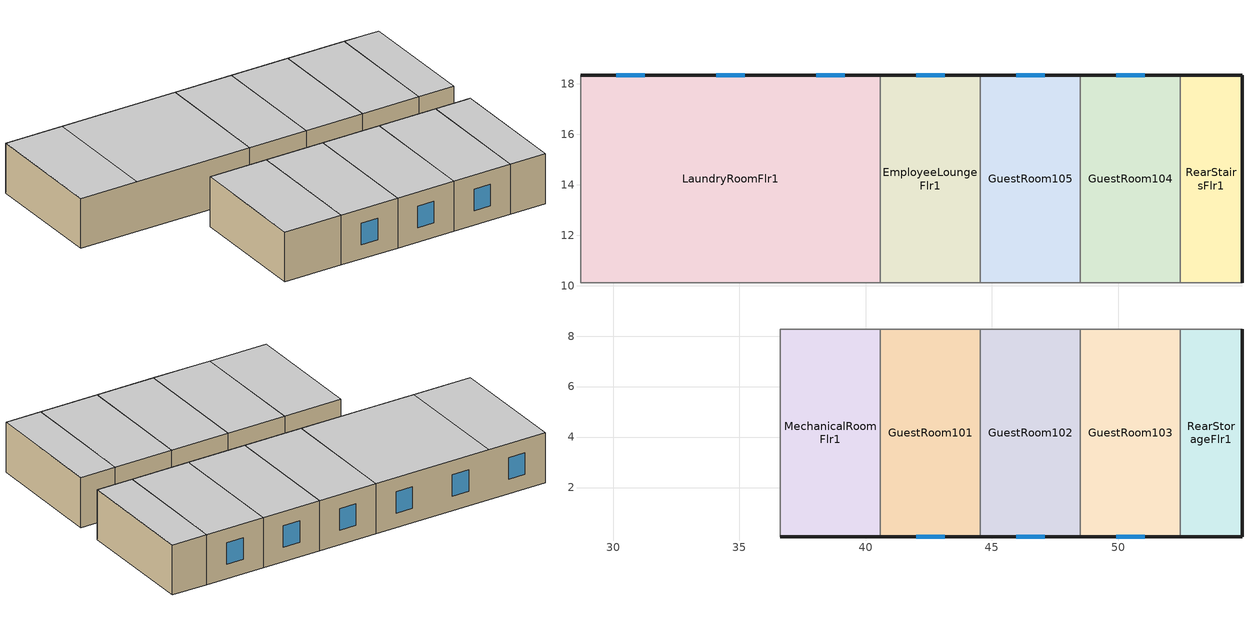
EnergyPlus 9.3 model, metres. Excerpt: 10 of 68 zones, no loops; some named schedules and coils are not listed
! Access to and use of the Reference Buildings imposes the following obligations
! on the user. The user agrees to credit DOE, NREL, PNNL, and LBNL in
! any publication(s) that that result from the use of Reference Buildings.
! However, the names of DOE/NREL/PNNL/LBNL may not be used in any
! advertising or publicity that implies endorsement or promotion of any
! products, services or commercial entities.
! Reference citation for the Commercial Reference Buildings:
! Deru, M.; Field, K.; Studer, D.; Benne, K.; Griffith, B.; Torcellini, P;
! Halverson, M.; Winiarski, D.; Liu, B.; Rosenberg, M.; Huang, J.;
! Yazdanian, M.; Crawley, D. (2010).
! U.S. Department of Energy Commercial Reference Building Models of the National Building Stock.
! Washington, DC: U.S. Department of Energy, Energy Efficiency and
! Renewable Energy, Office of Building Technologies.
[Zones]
EmployeeLoungeFlr1
 floor ground (ext-slab): 44.55,10.11 40.59,10.11 40.59,18.34 44.55,18.34 z0
 wall outside (Steel Frame Res Ext Wall): 44.55,18.34 40.59,18.34 z0:3.35
 wall to CorridorFlr1 (int-walls): 40.59,10.11 44.55,10.11 z0:3.35
 wall to GuestRoom105 (int-walls): 44.55,10.11 44.55,18.34 z0:3.35
 wall to LaundryRoomFlr1 (int-walls): 40.59,18.34 40.59,10.11 z0:3.35
 window (Window Non-res Fixed): 43.14,18.34 42,18.34 z0.95:2.4
 ceiling to GuestRoom215_218 (INT-FLOOR-UNDERSIDE): 40.59,10.11 44.55,10.11 44.55,18.34 40.59,18.34 z3.35
GuestRoom101
 floor ground (ext-slab): 44.55,0.05 40.59,0.05 40.59,8.28 44.55,8.28 z0
 wall outside (Steel Frame Res Ext Wall): 40.59,0.05 44.55,0.05 z0:3.35
 wall to CorridorFlr1 (int-walls): 44.55,8.28 40.59,8.28 z0:3.35
 wall to MechanicalRoomFlr1 (int-walls): 40.59,8.28 40.59,0.05 z0:3.35
 wall to GuestRoom102 (int-walls): 44.55,0.05 44.55,8.28 z0:3.35
 window (Window Res Fixed): 42,0.05 43.14,0.05 z0.95:2.4
 ceiling to GuestRoom209_212 (INT-FLOOR-UNDERSIDE): 40.59,0.05 44.55,0.05 44.55,8.28 40.59,8.28 z3.35
GuestRoom102
 floor ground (ext-slab): 48.51,0.05 44.55,0.05 44.55,8.28 48.51,8.28 z0
 wall outside (Steel Frame Res Ext Wall): 44.55,0.05 48.51,0.05 z0:3.35
 wall to CorridorFlr1 (int-walls): 48.51,8.28 44.55,8.28 z0:3.35
 wall to GuestRoom103 (int-walls): 48.51,0.05 48.51,8.28 z0:3.35
 window (Window Res Fixed): 45.96,0.05 47.1,0.05 z0.95:2.4
 ceiling to GuestRoom209_212 (INT-FLOOR-UNDERSIDE): 44.55,0.05 48.51,0.05 48.51,8.28 44.55,8.28 z3.35
GuestRoom103
 floor ground (ext-slab): 52.47,0.05 48.51,0.05 48.51,8.28 52.47,8.28 z0
 wall outside (Steel Frame Res Ext Wall): 48.51,0.05 52.47,0.05 z0:3.35
 wall to CorridorFlr1 (int-walls): 52.47,8.28 48.51,8.28 z0:3.35
 wall to RearStorageFlr1 (int-walls): 52.47,0.05 52.47,8.28 z0:3.35
 window (Window Res Fixed): 49.92,0.05 51.06,0.05 z0.95:2.4
 ceiling to GuestRoom213 (INT-FLOOR-UNDERSIDE): 48.51,0.05 52.47,0.05 52.47,8.28 48.51,8.28 z3.35
GuestRoom104
 floor ground (ext-slab): 52.47,10.11 48.51,10.11 48.51,18.34 52.47,18.34 z0
 wall outside (Steel Frame Res Ext Wall): 52.47,18.34 48.51,18.34 z0:3.35
 wall to RearStairsFlr1 (int-walls): 52.47,10.11 52.47,18.34 z0:3.35
 wall to CorridorFlr1 (int-walls): 48.51,10.11 52.47,10.11 z0:3.35
 wall to GuestRoom105 (int-walls): 48.51,18.34 48.51,10.11 z0:3.35
 window (Window Res Fixed): 51.06,18.34 49.92,18.34 z0.95:2.4
 ceiling to GuestRoom214 (INT-FLOOR-UNDERSIDE): 48.51,10.11 52.47,10.11 52.47,18.34 48.51,18.34 z3.35
GuestRoom105
 floor ground (ext-slab): 48.51,10.11 44.55,10.11 44.55,18.34 48.51,18.34 z0
 wall outside (Steel Frame Res Ext Wall): 48.51,18.34 44.55,18.34 z0:3.35
 wall to CorridorFlr1 (int-walls): 44.55,10.11 48.51,10.11 z0:3.35
 window (Window Res Fixed): 47.1,18.34 45.96,18.34 z0.95:2.4
 ceiling to GuestRoom215_218 (INT-FLOOR-UNDERSIDE): 44.55,10.11 48.51,10.11 48.51,18.34 44.55,18.34 z3.35
LaundryRoomFlr1
 floor ground (ext-slab): 40.59,10.11 28.7,10.11 28.7,18.34 40.59,18.34 z0
 wall outside (Steel Frame Res Ext Wall): 40.59,18.34 28.7,18.34 z0:3.35
 wall to CorridorFlr1 (int-walls): 28.7,10.11 40.59,10.11 z0:3.35
 wall to ElevatorCoreFlr1 (int-walls): 28.7,18.34 28.7,10.11 z0:3.35
 window (Window Non-res Fixed): 39.17,18.34 38.04,18.34 / 35.21,18.34 34.07,18.34 / 31.25,18.34 30.11,18.34 z0.95:2.4
 ceiling to GuestRoom215_218 (INT-FLOOR-UNDERSIDE): 32.66,10.11 40.59,10.11 40.59,18.34 32.66,18.34 z3.35
 ceiling to GuestRoom219 (INT-FLOOR-UNDERSIDE): 28.7,10.11 32.66,10.11 32.66,18.34 28.7,18.34 z3.35
MechanicalRoomFlr1
 floor ground (ext-slab): 40.59,0.05 36.62,0.05 36.62,8.28 40.59,8.28 z0
 wall outside (Steel Frame Res Ext Wall): 36.62,0.05 40.59,0.05 z0:3.35
 wall to CorridorFlr1 (int-walls): 40.59,8.28 36.62,8.28 z0:3.35
 wall to MeetingRoomFlr1 (int-walls): 36.62,8.28 36.62,0.05 z0:3.35
 ceiling to GuestRoom209_212 (INT-FLOOR-UNDERSIDE): 36.62,0.05 40.59,0.05 40.59,8.28 36.62,8.28 z3.35
RearStairsFlr1
 floor ground (ext-slab): 54.91,10.11 52.47,10.11 52.47,18.34 54.91,18.34 z0
 wall outside (Steel Frame Res Ext Wall): 54.91,10.11 54.91,18.34 52.47,18.34 z0:3.35
 wall to CorridorFlr1 (int-walls): 52.47,10.11 54.91,10.11 z0:3.35
 ceiling to RearStairsFlr2 (INT-FLOOR-UNDERSIDE): 52.47,10.11 54.91,10.11 54.91,18.34 52.47,18.34 z3.35
RearStorageFlr1
 floor ground (ext-slab): 54.91,0.05 52.47,0.05 52.47,8.28 54.91,8.28 z0
 wall outside (Steel Frame Res Ext Wall): 52.47,0.05 54.91,0.05 54.91,8.28 z0:3.35
 wall to CorridorFlr1 (int-walls): 54.91,8.28 52.47,8.28 z0:3.35
 ceiling to RearStorageFlr2 (INT-FLOOR-UNDERSIDE): 52.47,0.05 54.91,0.05 54.91,8.28 52.47,8.28 z3.35
[Building]
Ref Bldg Small Hotel Post1980_v1.3_5.0: North Axis {deg}=0; Terrain=City; Loads Convergence Tolerance Value {W}=0.04; Temperature Convergence Tolerance Value {deltaC}=0.2; Solar Distribution=FullInteriorAndExterior; Maximum Number of Warmup Days=25; Minimum Number of Warmup Days=6
[Site:Location]
USA TX-HOUSTON: Latitude {deg}=29.97; Longitude {deg}=-95.37; Time Zone {hr}=-6; Elevation {m}=33
[SizingPeriod:DesignDay] Day of Month=21; Humidity Condition Type=Wetbulb; Barometric Pressure {Pa}=100929; Rain Indicator=No; Snow Indicator=No; Daylight Saving Time Indicator=No; Solar Model Indicator=ASHRAEClearSky
Name | Month | Day Type | Maximum Dry-Bulb Temperature {C} | Daily Dry-Bulb Temperature Range {deltaC} | Wetbulb or DewPoint at Maximum Dry-Bulb {C} | Wind Speed {m/s} | Wind Direction {deg} | Sky Clearness
HOUSTON Ann Htg 99.6% Condns DB | 1 | WinterDesignDay | -2.4 | 0 | -2.4 | 2.7 | 0 | 0
HOUSTON Ann Clg .4% Condns WB=>MDB | 7 | SummerDesignDay | 32 | 10.6 | 26.7 | 3.7 | 170 | 1
[Site:WaterMainsTemperature]
Calculation Method=CORRELATION; Annual Average Outdoor Air Temperature {C}=19.99; Maximum Difference In Monthly Average Outdoor Air Temperatures {deltaC}=17.1
[Site:GroundTemperature:BuildingSurface]
20.541, 20.346, 20.801, 22.127, 22.752, 22.868, 22.937, 22.96, 22.981, 22.822, 21.631, 20.645
[Construction]
Steel Frame Res Ext Wall: Wood Siding, Steel Frame Res Wall Insulation, 1/2IN Gypsum
ext-slab: HW CONCRETE, CP02 CARPET PAD
int-walls: 1/2IN Gypsum, 1/2IN Gypsum
INT-FLOOR-UNDERSIDE: CP02 CARPET PAD, MAT-CC05 4 HW CONCRETE
Window Non-res Fixed: NonRes Fixed Assembly Window
Window Res Fixed: Res Fixed Assembly Window
InteriorFurnishings: Std Wood 6inch
[Material] Thermal Absorptance=0.9
Name | Roughness | Thickness {m} | Conductivity {W/m-K} | Density {kg/m3} | Specific Heat {J/kg-K} | Solar Absorptance | Visible Absorptance
Steel Frame Res Wall Insulation | MediumRough | 0.0418527 | 0.049 | 265 | 836.8 | 0.7 | 0.7
Std Wood 6inch | MediumSmooth | 0.15 | 0.12 | 540 | 1210 | 0.7 | 0.7
Wood Siding | MediumSmooth | 0.01 | 0.11 | 544.62 | 1210 | 0.78 | 0.78
1/2IN Gypsum | Smooth | 0.0127 | 0.16 | 784.9 | 830 | 0.92 | 0.92
HW CONCRETE; MAT-CC05 4 HW CONCRETE | Rough | 0.1016 | 1.311 | 2240 | 836.8 | 0.7 | 0.7
[WindowMaterial:SimpleGlazingSystem] U-Factor {W/m2-K}=6.92716; Solar Heat Gain Coefficient=0.25
NonRes Fixed Assembly Window; Res Fixed Assembly Window
[Material:NoMass]
CP02 CARPET PAD: Roughness=VeryRough; Thermal Resistance {m2-K/W}=0.2165; Thermal Absorptance=0.9; Solar Absorptance=0.7; Visible Absorptance=0.8
[Zone] Type=1; Multiplier=1; Floor Area {m2}=autocalculate; Part of Total Floor Area=Yes
EmployeeLoungeFlr1; GuestRoom101; GuestRoom102; GuestRoom103; GuestRoom104; GuestRoom105; LaundryRoomFlr1; MechanicalRoomFlr1; RearStairsFlr1; RearStorageFlr1
[People] Fraction Radiant=0.3; Sensible Heat Fraction=AUTOCALCULATE; Activity Level Schedule=ACTIVITY_SCH; Enable ASHRAE 55 Comfort Warnings=No; Mean Radiant Temperature Calculation Type=ZoneAveraged; Work Efficiency Schedule=WORK_EFF_SCH; Clothing Insulation Calculation Method=ClothingInsulationSchedule; Clothing Insulation Schedule=CLOTHING_SCH; Air Velocity Schedule=AIR_VELO_SCH; Thermal Comfort Model 1 Type=FANGER
Name | Zone or ZoneList | Number of People Schedule | Number of People Calculation Method | Number of People | Zone Floor Area per Person {m2/person}
EmployeeLoungeFlr1 People | EmployeeLoungeFlr1 | EmployeeLounge_Occ_Sch | People | 11
GuestRoom101 People | GuestRoom101 | GuestRoom_Occ_Sch | Area/Person |  | 23.41
GuestRoom102 People | GuestRoom102 | GuestRoom_Occ_Sch | Area/Person |  | 23.41
GuestRoom103 People | GuestRoom103 | GuestRoom_Occ_Sch | Area/Person |  | 23.41
GuestRoom104 People | GuestRoom104 | GuestRoom_Occ_Sch | Area/Person |  | 23.41
GuestRoom105 People | GuestRoom105 | GuestRoom_Occ_Sch | Area/Person |  | 23.41
LaundryRoomFlr1 People | LaundryRoomFlr1 | LaundryRoom_Occ_Sch | People | 11
[Lights] Design Level Calculation Method=Watts/Area; Return Air Fraction=0; Fraction Radiant=0.7; Fraction Visible=0.2; Fraction Replaceable=1; Return Air Fraction Calculated from Plenum Temperature=No
Name | Zone or ZoneList | Schedule | Watts per Zone Floor Area {W/m2}
EmployeeLoungeFlr1_Lights | EmployeeLoungeFlr1 | EmployeeLounge_Ltg_Sch | 17.75
GuestRoom101_Lights | GuestRoom101 | GuestRoom_Ltg_Sch_Base | 18.72
GuestRoom102_Lights | GuestRoom102 | GuestRoom_Ltg_Sch_Base | 18.72
GuestRoom103_Lights | GuestRoom103 | GuestRoom_Ltg_Sch_Base | 18.72
GuestRoom104_Lights | GuestRoom104 | GuestRoom_Ltg_Sch_Base | 18.72
GuestRoom105_Lights | GuestRoom105 | GuestRoom_Ltg_Sch_Base | 18.72
LaundryRoomFlr1_Lights | LaundryRoomFlr1 | LaundryRoom_Ltg_Sch | 11.19
MechanicalRoomFlr1_Lights | MechanicalRoomFlr1 | BLDG_LIGHT_SCH | 10.33
RearStairsFlr1_Lights | RearStairsFlr1 | Corridor_Ltg_Sch | 8.82
RearStorageFlr1_Lights | RearStorageFlr1 | Storage_Ltg_Sch | 4.84
[ElectricEquipment] Fraction Latent=0; Fraction Lost=0
Name | Zone or ZoneList | Schedule | Design Level Calculation Method | Watts per Zone Floor Area {W/m2} | Fraction Radiant | Design Level {W}
EmployeeLoungeFlr1_PlugMisc_Equip | EmployeeLoungeFlr1 | EmployeeLounge_Eqp_Sch | Watts/Area | 77.16 | 0.5
GuestRoom101_PlugMisc_Equip | GuestRoom101 | GuestRoom_Eqp_Sch | Watts/Area | 14.3 | 0.5
GuestRoom102_PlugMisc_Equip | GuestRoom102 | GuestRoom_Eqp_Sch | Watts/Area | 14.3 | 0.5
GuestRoom103_PlugMisc_Equip | GuestRoom103 | GuestRoom_Eqp_Sch | Watts/Area | 14.3 | 0.5
GuestRoom104_PlugMisc_Equip | GuestRoom104 | GuestRoom_Eqp_Sch | Watts/Area | 14.3 | 0.5
GuestRoom105_PlugMisc_Equip | GuestRoom105 | GuestRoom_Eqp_Sch | Watts/Area | 14.3 | 0.5
LaundryRoomFlr1_LaundryWashers_Equip | LaundryRoomFlr1 | LaundryRoom_Eqp_Elec_Sch | EquipmentLevel |  | 0.2 | 2140
[GasEquipment]
LaundryRoomFlr1_LaundryDryers_Equip: Zone or ZoneList=LaundryRoomFlr1; Schedule=LaundryRoom_Eqp_Gas_Sch; Design Level Calculation Method=EquipmentLevel; Design Level {W}=18025; Fraction Latent=0; Fraction Radiant=0.2; Fraction Lost=0.5
[Exterior:Lights]
Exterior Facade Lighting: Schedule=ALWAYS_ON; Design Level {W}=16715; Control Option=AstronomicalClock
[ZoneInfiltration:DesignFlowRate] Design Flow Rate Calculation Method=Flow/ExteriorArea; Flow per Exterior Surface Area {m3/s-m2}=0.001133; Constant Term Coefficient=1; Temperature Term Coefficient=0; Velocity Term Coefficient=0; Velocity Squared Term Coefficient=0
Name | Zone or ZoneList | Schedule
EmployeeLoungeFlr1_Infiltration | EmployeeLoungeFlr1 | INFIL_HALF_ON_SCH
GuestRoom101_Infiltration | GuestRoom101 | INFIL_HALF_ON_SCH
GuestRoom102_Infiltration | GuestRoom102 | INFIL_HALF_ON_SCH
GuestRoom103_Infiltration | GuestRoom103 | INFIL_HALF_ON_SCH
GuestRoom104_Infiltration | GuestRoom104 | INFIL_HALF_ON_SCH
GuestRoom105_Infiltration | GuestRoom105 | INFIL_HALF_ON_SCH
LaundryRoomFlr1_Infiltration | LaundryRoomFlr1 | INFIL_HALF_ON_SCH
MechanicalRoomFlr1_Infiltration | MechanicalRoomFlr1 | INFIL_HALF_ON_SCH
RearStairsFlr1_Infiltration | RearStairsFlr1 | INFIL_SCH
RearStorageFlr1_Infiltration | RearStorageFlr1 | INFIL_HALF_ON_SCH
[InternalMass] Construction=InteriorFurnishings
Name | Zone or ZoneList | Surface Area {m2}
EmployeeLoungeFlr1 Internal Mass | EmployeeLoungeFlr1 | 65.2179
GuestRoom101 Internal Mass | GuestRoom101 | 65.2227
GuestRoom102 Internal Mass | GuestRoom102 | 65.2227
GuestRoom103 Internal Mass | GuestRoom103 | 65.2227
GuestRoom104 Internal Mass | GuestRoom104 | 65.2179
GuestRoom105 Internal Mass | GuestRoom105 | 65.2179
LaundryRoomFlr1 Internal Mass | LaundryRoomFlr1 | 195.6538
MechanicalRoomFlr1 Internal Mass | MechanicalRoomFlr1 | 65.2227
RearStairsFlr1 Internal Mass | RearStairsFlr1 | 40.144
RearStorageFlr1 Internal Mass | RearStorageFlr1 | 40.1469
[ZoneHVAC:PackagedTerminalAirConditioner] Availability Schedule=ALWAYS_ON; Cooling Supply Air Flow Rate {m3/s}=AUTOSIZE; Heating Supply Air Flow Rate {m3/s}=AUTOSIZE; No Load Supply Air Flow Rate {m3/s}=AUTOSIZE; Cooling Outdoor Air Flow Rate {m3/s}=AUTOSIZE; Heating Outdoor Air Flow Rate {m3/s}=AUTOSIZE; No Load Outdoor Air Flow Rate {m3/s}=AUTOSIZE; Fan Placement=DrawThrough; Supply Air Fan Operating Mode Schedule=ALWAYS_OFF
Name | Supply Air Fan | Heating Coil | Cooling Coil
GuestRoom220_223 PTAC | GuestRoom220_223 PTACFan | GuestRoom220_223 PTAC heat coil | GuestRoom220_223 PTAC DXCoil
GuestRoom224 PTAC | GuestRoom224 PTACFan | GuestRoom224 PTAC heat coil | GuestRoom224 PTAC DXCoil
GuestRoom301 PTAC | GuestRoom301 PTACFan | GuestRoom301 PTAC heat coil | GuestRoom301 PTAC DXCoil
GuestRoom302_305 PTAC | GuestRoom302_305 PTACFan | GuestRoom302_305 PTAC heat coil | GuestRoom302_305 PTAC DXCoil
GuestRoom306_308 PTAC | GuestRoom306_308 PTACFan | GuestRoom306_308 PTAC heat coil | GuestRoom306_308 PTAC DXCoil
GuestRoom309_312 PTAC | GuestRoom309_312 PTACFan | GuestRoom309_312 PTAC heat coil | GuestRoom309_312 PTAC DXCoil
GuestRoom313 PTAC | GuestRoom313 PTACFan | GuestRoom313 PTAC heat coil | GuestRoom313 PTAC DXCoil
GuestRoom314 PTAC | GuestRoom314 PTACFan | GuestRoom314 PTAC heat coil | GuestRoom314 PTAC DXCoil
GuestRoom315_318 PTAC | GuestRoom315_318 PTACFan | GuestRoom315_318 PTAC heat coil | GuestRoom315_318 PTAC DXCoil
GuestRoom319 PTAC | GuestRoom319 PTACFan | GuestRoom319 PTAC heat coil | GuestRoom319 PTAC DXCoil
GuestRoom320_323 PTAC | GuestRoom320_323 PTACFan | GuestRoom320_323 PTAC heat coil | GuestRoom320_323 PTAC DXCoil
GuestRoom324 PTAC | GuestRoom324 PTACFan | GuestRoom324 PTAC heat coil | GuestRoom324 PTAC DXCoil
GuestRoom401 PTAC | GuestRoom401 PTACFan | GuestRoom401 PTAC heat coil | GuestRoom401 PTAC DXCoil
GuestRoom402_405 PTAC | GuestRoom402_405 PTACFan | GuestRoom402_405 PTAC heat coil | GuestRoom402_405 PTAC DXCoil
GuestRoom406_408 PTAC | GuestRoom406_408 PTACFan | GuestRoom406_408 PTAC heat coil | GuestRoom406_408 PTAC DXCoil
GuestRoom409_412 PTAC | GuestRoom409_412 PTACFan | GuestRoom409_412 PTAC heat coil | GuestRoom409_412 PTAC DXCoil
GuestRoom413 PTAC | GuestRoom413 PTACFan | GuestRoom413 PTAC heat coil | GuestRoom413 PTAC DXCoil
GuestRoom414 PTAC | GuestRoom414 PTACFan | GuestRoom414 PTAC heat coil | GuestRoom414 PTAC DXCoil
GuestRoom415_418 PTAC | GuestRoom415_418 PTACFan | GuestRoom415_418 PTAC heat coil | GuestRoom415_418 PTAC DXCoil
GuestRoom419 PTAC | GuestRoom419 PTACFan | GuestRoom419 PTAC heat coil | GuestRoom419 PTAC DXCoil
GuestRoom420_423 PTAC | GuestRoom420_423 PTACFan | GuestRoom420_423 PTAC heat coil | GuestRoom420_423 PTAC DXCoil
GuestRoom424 PTAC | GuestRoom424 PTACFan | GuestRoom424 PTAC heat coil | GuestRoom424 PTAC DXCoil
[Zone equipment]
GuestRoom101: GuestRoom101 PTAC
GuestRoom102: GuestRoom102 PTAC
GuestRoom103: GuestRoom103 PTAC
GuestRoom104: GuestRoom104 PTAC
GuestRoom105: GuestRoom105 PTAC
RearStairsFlr1: RearStairsFlr1 Unit Heater
RearStorageFlr1: RearStorageFlr1 Unit Heater
[Sizing:Zone] Zone Cooling Design Supply Air Temperature Input Method=SupplyAirTemperature; Zone Cooling Design Supply Air Temperature {C}=14; Zone Heating Design Supply Air Temperature Input Method=SupplyAirTemperature; Zone Heating Design Supply Air Temperature {C}=40; Zone Cooling Design Supply Air Humidity Ratio {kgWater/kgDryAir}=0.0085; Zone Heating Design Supply Air Humidity Ratio {kgWater/kgDryAir}=0.008; Cooling Design Air Flow Method=DesignDay; Heating Design Air Flow Method=DesignDay; Account for Dedicated Outdoor Air System=No; Dedicated Outdoor Air System Control Strategy=NeutralSupplyAir; Dedicated Outdoor Air Low Setpoint Temperature for Design {C}=autosize; Dedicated Outdoor Air High Setpoint Temperature for Design {C}=autosize
Name | Design Specification Outdoor Air Object
GuestRoom101 | SZ DSOA GuestRoom101
GuestRoom102 | SZ DSOA GuestRoom102
GuestRoom103 | SZ DSOA GuestRoom103
GuestRoom104 | SZ DSOA GuestRoom104
GuestRoom105 | SZ DSOA GuestRoom105
RearStairsFlr1 | SZ DSOA RearStairsFlr1
RearStorageFlr1 | SZ DSOA RearStorageFlr1
[DesignSpecification:OutdoorAir] Outdoor Air Method=Flow/Zone
Name | Outdoor Air Flow per Zone {m3/s}
SZ DSOA GuestRoom101; SZ DSOA GuestRoom102; SZ DSOA GuestRoom103; SZ DSOA GuestRoom104; SZ DSOA GuestRoom105 | 0.01416
SZ DSOA RearStairsFlr1; SZ DSOA RearStorageFlr1
[ZoneControl:Thermostat] Control Type Schedule=Dual Zone Control Type Sched
Name | Zone or ZoneList | Control 1
GuestRoom101 Thermostat | GuestRoom101 | GuestRoom101 DualSPSched
GuestRoom102 Thermostat | GuestRoom102 | GuestRoom102 DualSPSched
GuestRoom103 Thermostat | GuestRoom103 | GuestRoom103 DualSPSched
GuestRoom104 Thermostat | GuestRoom104 | GuestRoom104 DualSPSched
GuestRoom105 Thermostat | GuestRoom105 | GuestRoom105 DualSPSched
RearStairsFlr1 Thermostat | RearStairsFlr1 | RearStairsFlr1 DualSPSched
RearStorageFlr1 Thermostat | RearStorageFlr1 | RearStorageFlr1 DualSPSched
[ThermostatSetpoint:DualSetpoint]
Name | Heating Setpoint Temperature Schedule | Cooling Setpoint Temperature Schedule
GuestRoom101 DualSPSched; GuestRoom102 DualSPSched; GuestRoom103 DualSPSched; GuestRoom104 DualSPSched; GuestRoom105 DualSPSched | HTGSETP_SCH | CLGSETP_SCH
RearStairsFlr1 DualSPSched; RearStorageFlr1 DualSPSched | UnitHeater_HtgSP_Sch | UnitHeater_ClgSP_Sch
[AvailabilityManager:NightCycle] Applicability Schedule=ALWAYS_ON; Fan Schedule=HVACOperationSchd; Control Type=CycleOnAny; Thermostat Tolerance {deltaC}=1; Cycling Run Time Control Type=FixedRunTime; Cycling Run Time {s}=1800
PSZ-HEATCOOL:1 Availability Manager; PSZ-HEATCOOL:10 Availability Manager; PSZ-HEATCOOL:11 Availability Manager; PSZ-HEATCOOL:12 Availability Manager; PSZ-HEATCOOL:2 Availability Manager; PSZ-HEATCOOL:3 Availability Manager; PSZ-HEATCOOL:4 Availability Manager; PSZ-HEATCOOL:5 Availability Manager; PSZ-HEATCOOL:6 Availability Manager; PSZ-HEATCOOL:7 Availability Manager; PSZ-HEATCOOL:8 Availability Manager; PSZ-HEATCOOL:9 Availability Manager
[UtilityCost:Tariff]
Name | Output Meter | Conversion Factor Choice | Season Schedule | Demand Window Length | Monthly Charge or Variable | Group
ReliantEnergy_PTB-LGS_LargeGeneral | Electricity:Facility | kWh | ReliantEnergySeasonSched | HalfHour | 2936.2 | Comm Elect
ReliantEnergy_PTB-MGS_MiscGeneral | Electricity:Facility | kWh | ReliantEnergySeasonSched | HalfHour | 18.82 | Comm Elect
TX_EIAMonthlyRateGas | Gas:Facility | MCF |  |  | 0 | Comm Gas
[UtilityCost:Charge:Simple]
Name | Utility Cost Charge Simple | Tariff | Source Variable | Season | Category Variable | Cost per Unit Value or Variable
 | SummerFuelEnergyCharge | ReliantEnergy_PTB-LGS_LargeGeneral | totalEnergy | Summer | EnergyCharges | 0.0823
 | WinterFuelEnergyCharge | ReliantEnergy_PTB-LGS_LargeGeneral | totalEnergy | Winter | EnergyCharges | 0.0485
 | TaxofEightPtTwoFivePercent | ReliantEnergy_PTB-LGS_LargeGeneral | SubTotal | Annual | Taxes | 0.0825
 | SummerFuelEnergyCharge | ReliantEnergy_PTB-MGS_MiscGeneral | totalEnergy | Summer | EnergyCharges | 0.0823
 | WinterFuelEnergyCharge | ReliantEnergy_PTB-MGS_MiscGeneral | totalEnergy | Winter | EnergyCharges | 0.0485
 | TaxofEightPtTwoFivePercent | ReliantEnergy_PTB-MGS_MiscGeneral | SubTotal | Annual | Taxes | 0.0825
 | MonthlyRateGasCharge | TX_EIAMonthlyRateGas | totalEnergy | Annual | EnergyCharges | TX_MonthlyGasRates
 | TaxofEightPtTwoFivePercent | TX_EIAMonthlyRateGas | SubTotal | Annual | Taxes | 0.0825
[UtilityCost:Charge:Block]
Name | Utility Cost Charge Block | Tariff | Source Variable | Season | Category Variable | Block Size Multiplier Value or Variable | Block Size 1 Value or Variable | Block 1 Cost per Unit Value or Variable | Block Size 2 Value or Variable | Block 2 Cost per Unit Value or Variable | Block Size 3 Value or Variable | Block 3 Cost per Unit Value or Variable
 | SummerBaseEnergycharge | ReliantEnergy_PTB-LGS_LargeGeneral | TotalEnergy | Summer | EnergyCharges | TotalDemand | 295 | 0.0249 | remaining | 0.0048
 | AnnualDemandCharge | ReliantEnergy_PTB-LGS_LargeGeneral | TotalDemand | Annual | DemandCharges |  | 400 | 0 | remaining | 6.14
 | SummerBaseEnergycharge | ReliantEnergy_PTB-MGS_MiscGeneral | TotalEnergy | Summer | EnergyCharges | TotalDemand | 125 | 0.0521 | 170 | 0.0317 | remaining | 0.0055
 | SummerBaseEnergycharge | ReliantEnergy_PTB-MGS_MiscGeneral | TotalEnergy | Summer | EnergyCharges | TotalDemand | 125 | 0.0504 | 170 | 0.0317 | remaining | 0.0055
 | AnnualDemandCharge | ReliantEnergy_PTB-MGS_MiscGeneral | TotalDemand | Annual | DemandCharges | TotalDemand | 10 | 0 | remaining | 3.04
[UtilityCost:Qualify] Variable=TotalDemand; Threshold Value or Variable=400; Season=Annual; Threshold Test=Count
Name | Utility Cost Qualify | Tariff | Qualify Type | Number of Months
 | MinDemand400kw | ReliantEnergy_PTB-LGS_LargeGeneral | Minimum | 12
 | MaxDemand400kw | ReliantEnergy_PTB-MGS_MiscGeneral | Maximum | 1
[UtilityCost:Variable]
TX_MonthlyGasRates: Tariff=TX_EIAMonthlyRateGas; Variable Type=Currency; January Value=7.87; February Value=7.73; March Value=7.41; April Value=7.86; May Value=8.05; June Value=8.75; July Value=8.21; August Value=8.34; September Value=8.04; October Value=7.65; November Value=8.24; December Value=7.99
